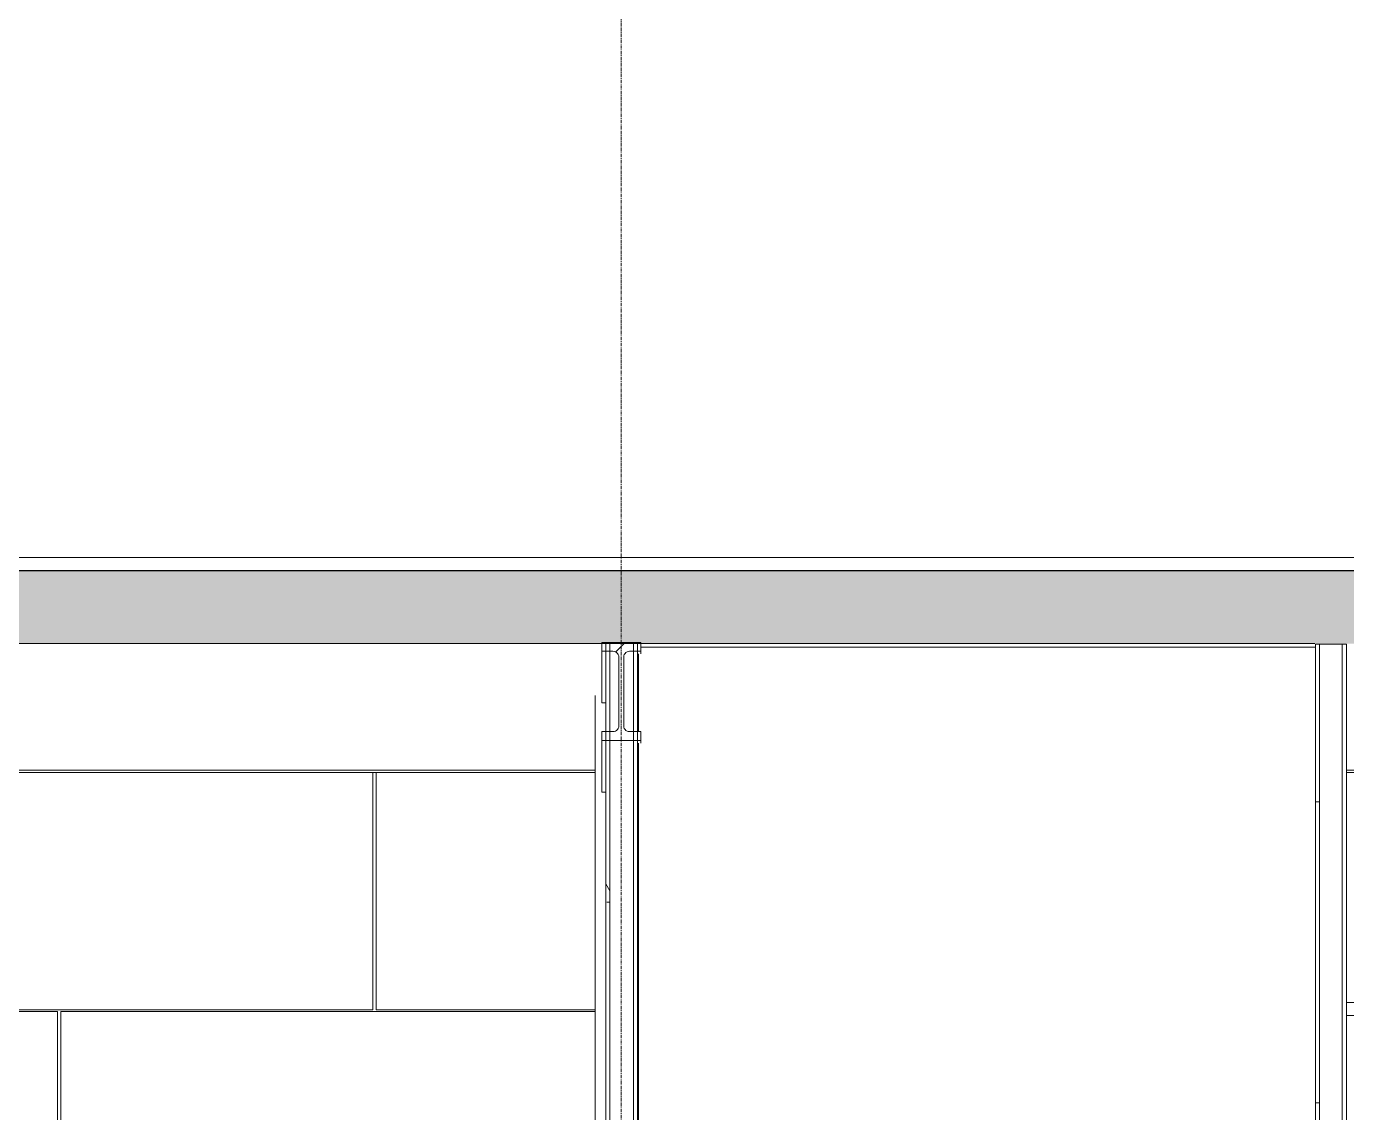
# Model space of a CAD drawing. Header units: inches. Extents: x -23565 to -21, y -324 to 853.
# Drawn here: x -16885.4 to -16683.5, y 81.2 to 247.4 of the extents above; entities that cross this region are included whole.
import ezdxf

# ---------------------------------------------------------------- set-up
doc = ezdxf.new("R2010")
doc.units = ezdxf.units.IN
doc.header["$MEASUREMENT"] = 0
doc.linetypes.add('Grid Line 1_2_', pattern=[0.875, 0.5, -0.125, 0.125, -0.125])
for name, color, linetype, lineweight in [('A-CLNG', 13, 'Continuous', 13), ('A-CLNG-PATT', 13, 'Continuous', 25), ('A-GLAZ-CWMG', 51, 'Continuous', 13), ('A-ROOF', 132, 'Continuous', 13), ('A-WALL', 113, 'Continuous', 13), ('A-WALL-PATT', 111, 'Continuous', 25), ('I-WALL', 2, 'Continuous', 13), ('S-BEAM', 12, 'Continuous', 13), ('S-COLS', 52, 'Continuous', 13), ('S-GRID', 1, 'Continuous', 9)]:
    doc.layers.add(name, color=color, linetype=linetype, lineweight=lineweight)
pattern_1 = [(0, (-33539.073, 67.247), (61.44, 15.36), [2.534, -43.546, 2.534, -43.546, -245.76]), (0, (-33539.073, 67.247), (61.44, 15.36), [-92.16, 2.534, -89.626, 2.534, -43.546, -107.52]), (0, (-33539.073, 67.247), (61.44, 15.36), [-230.4, 2.534, -28.186, 2.534, -74.266]), (120, (-33516.033, 74.927), (-44.02215, 45.528601), [2.534, -43.546, 2.534, -43.546, -245.76]), (120, (-33516.033, 74.927), (-44.02215, 45.528601), [-92.16, 2.534, -89.626, 2.534, -43.546, -107.52]), (120, (-33516.033, 74.927), (-44.02215, 45.528601), [-230.4, 2.534, -28.186, 2.534, -74.266]), (240, (-33508.353, 105.647), (-17.41785, -60.888601), [2.534, -43.546, 2.534, -43.546, -245.76]), (240, (-33508.353, 105.647), (-17.41785, -60.888601), [-92.16, 2.534, -89.626, 2.534, -43.546, -107.52]), (240, (-33508.353, 105.647), (-17.41785, -60.888601), [-230.4, 2.534, -28.186, 2.534, -74.266])]

# ---------------------------------------------------------------- blocks, each defined once
blk = doc.blocks.new('Locker Rooms and Restrooms_rvt-2-Building Section - East_West looking South _ Fitness Center')
at = {"layer": 'A-WALL-PATT', "lineweight": 9}
h = blk.add_hatch(dxfattribs=at)
h.set_pattern_fill('FP_13', color=8, style=0, pattern_type=2)
h.set_pattern_definition(pattern_1)
h.paths.add_polyline_path([(-24137.08, 0), (-24137.08, 152.85), (-24137.7, 152.85), (-24137.7, 0)], flags=0)
at = {"layer": 'A-WALL', "color": 7}
for p, q in [((-24137.08, 0), (-24137.08, 152.85)), ((-24133.58, 0), (-24133.58, 152.85))]:
    blk.add_line(p, q, dxfattribs=at)
at = {"layer": 'I-WALL', "color": 8, "lineweight": 9}
for p, q in [((-24137.7, 152.37), (-24240.86, 152.37)), ((-24241.27, 151.35), (-24241.27, 139.46)), ((-24241.27, 137.7), (-24241.27, 6))]:
    blk.add_line(p, q, dxfattribs=at)
at = {"layer": 'I-WALL', "color": 7}
for p, q in [((-24137.7, 152.85), (-24137.7, 0)), ((-24132.95, 152.85), (-24137.7, 152.85)), ((-24132.95, 39.69), (-24132.95, 152.85))]:
    blk.add_line(p, q, dxfattribs=at)
blk = doc.blocks.new('W-Wide Flange-Column - B2_E-V15-Building Section - East_West looking South _ Fitness Center')
at = {"layer": 'S-COLS', "color": 8, "lineweight": 9}
blk.add_line((-24247.89, 144.99), (-24247.89, 0), dxfattribs=at)
blk = doc.blocks.new('W-Wide Flange - 1_-3_ deep-V22-Building Section - East_West looking South _ Fitness Center')
at = {"layer": 'S-BEAM', "lineweight": 9}
h = blk.add_hatch(dxfattribs=at)
h.set_pattern_fill('FP_12', color=8, style=0, pattern_type=2)
h.set_pattern_definition([(45, (-33539.073, 67.247), (-19.00703, 19.00703), []), (45, (-33539.073, 96.047), (-19.00703, 19.00703), [])])
h.paths.add_polyline_path([(-24240.89, 138.1), (-24240.89, 139.46), (-24242.82, 139.48), (-24243.18, 139.65), (-24243.43, 139.96), (-24243.52, 140.35), (-24243.49, 151.06), (-24243.32, 151.41), (-24243.01, 151.66), (-24242.63, 151.75), (-24240.89, 151.75), (-24240.89, 153.11), (-24246.89, 153.11), (-24246.89, 151.75), (-24244.96, 151.73), (-24244.6, 151.55), (-24244.35, 151.24), (-24244.27, 150.86), (-24244.29, 140.15), (-24244.46, 139.79), (-24244.77, 139.55), (-24245.16, 139.46), (-24246.89, 139.46), (-24246.89, 138.1)], flags=0)
at = {"layer": 'S-BEAM', "color": 7}
for p, q in [((-24240.89, 153.11), (-24246.89, 153.11)), ((-24246.89, 153.11), (-24246.89, 151.75)), ((-24246.89, 151.75), (-24245.16, 151.75)), ((-24242.63, 151.75), (-24240.89, 151.75)), ((-24240.89, 151.75), (-24240.89, 153.11)), ((-24244.27, 150.86), (-24244.27, 140.35)), ((-24243.52, 140.35), (-24243.52, 150.86)), ((-24245.16, 139.46), (-24246.89, 139.46)), ((-24246.89, 139.46), (-24246.89, 138.1)), ((-24240.89, 139.46), (-24242.63, 139.46)), ((-24240.89, 138.1), (-24240.89, 139.46)), ((-24246.89, 138.1), (-24240.89, 138.1))]:
    blk.add_line(p, q, dxfattribs=at)
at = {"layer": 'S-BEAM', "color": 8, "lineweight": 9}
for p, q in [((-24246.89, 143.84), (-24246.89, 151.75)), ((-24240.89, 151.35), (-24240.89, 151.75)), ((-24246.27, 143.84), (-24246.89, 143.84)), ((-24241.27, 143.84), (-24241.39, 143.84)), ((-24246.89, 130.21), (-24246.89, 138.1)), ((-24240.89, 137.7), (-24240.89, 138.1)), ((-24246.27, 130.21), (-24246.89, 130.21)), ((-24241.27, 130.21), (-24241.39, 130.21))]:
    blk.add_line(p, q, dxfattribs=at)
at = {"layer": 'S-BEAM', "color": 7, "flags": 128}
for points in [[(-24245.16, 151.75), (-24244.96, 151.73), (-24244.77, 151.66), (-24244.6, 151.55), (-24244.46, 151.41), (-24244.35, 151.24), (-24244.29, 151.06), (-24244.27, 150.86)], [(-24243.52, 150.86), (-24243.49, 151.06), (-24243.43, 151.24), (-24243.32, 151.41), (-24243.18, 151.55), (-24243.01, 151.66), (-24242.82, 151.73), (-24242.63, 151.75)], [(-24244.27, 140.35), (-24244.29, 140.15), (-24244.35, 139.96), (-24244.46, 139.79), (-24244.6, 139.65), (-24244.77, 139.55), (-24244.96, 139.48), (-24245.16, 139.46)], [(-24242.63, 139.46), (-24242.82, 139.48), (-24243.01, 139.55), (-24243.18, 139.65), (-24243.32, 139.79), (-24243.43, 139.96), (-24243.49, 140.15), (-24243.52, 140.35)]]:
    blk.add_lwpolyline(points, dxfattribs=at)
blk = doc.blocks.new('Rectangular Mullion - Exterior 2_ x 4_5_-769423-Building Section - East_West looking South _ Fitness Center')
at = {"layer": 'A-GLAZ-CWMG', "color": 8, "lineweight": 9}
for p, q in [((-24099.14, 98), (-24132.95, 98)), ((-24132.95, 96), (-24099.14, 96))]:
    blk.add_line(p, q, dxfattribs=at)
blk = doc.blocks.new('W-Wide Flange - W12X19-1732174-Building Section - East_West looking South _ Fitness Center')
at = {"layer": 'S-BEAM', "color": 8, "lineweight": 9}
for p, q in [((-24529.39, 133.58), (-24247.89, 133.58)), ((-24132.95, 133.58), (-23958.39, 133.58)), ((-24529.39, 133.23), (-24247.89, 133.23)), ((-24132.95, 133.23), (-23958.39, 133.23))]:
    blk.add_line(p, q, dxfattribs=at)

msp = doc.modelspace()

# ---------------------------------------------------------------- hatches: boundary and pattern name
at = {"layer": 'A-CLNG-PATT', "lineweight": 9}
h = msp.add_hatch(dxfattribs=at)
h.set_pattern_fill('FP_20', color=8, style=0, pattern_type=2)
h.set_pattern_definition([(161.57, (-33538.113, 68.207), (-7.6802237, -0.0009796), [0, -54.643, 6.067, 0]), (18.43, (-33540.033, 68.207), (-7.6802237, 0.0009796), [0, -54.643, 6.067, 0]), (108.43, (-33538.113, 68.207), (3.8382953, -19.20136532), [18.211, -42.499]), (71.57, (-33540.033, 68.207), (3.8382953, 19.20136532), [18.211, -42.499])])
h.paths.add_polyline_path([(-18822.42795, 152.92201), (-15349.42795, 152.92201), (-15349.42795, 164.05666), (-18822.42795, 164.05666), (-18822.42795, 154.604)], flags=0)
at = {"layer": 'A-WALL-PATT', "lineweight": 9}
h = msp.add_hatch(dxfattribs=at)
h.set_pattern_fill('FP_13', color=8, style=0, pattern_type=2)
h.set_pattern_definition(pattern_1)
h.paths.add_polyline_path([(-16796.17795, 0), (-16796.17795, 152.92201), (-16796.80295, 152.92201), (-16796.80295, 0)], flags=0)
h = msp.add_hatch(dxfattribs=at)
h.set_pattern_fill('FP_13', color=8, style=0, pattern_type=2)
h.set_pattern_definition(pattern_1)
h.paths.add_polyline_path([(-16791.92795, 0), (-16791.92795, 152.92201), (-16792.55295, 152.92201), (-16792.55295, 0)], flags=0)
h = msp.add_hatch(dxfattribs=at)
h.set_pattern_fill('FP_23', color=8, style=0, pattern_type=2)
h.set_pattern_definition([(90, (-31741.85, 241.5), (-193, -193), [48, -145]), (180, (-31741.85, 241.5), (-2e-14, -193), [96, -97]), (270, (-31837.85, 289.5), (-193, -193), [48, -145]), (180, (-31741.85, 289.5), (-2e-14, -193), [96, -97]), (270, (-31838.35, 289.5), (-193, -193), [48, -145]), (180, (-31838.35, 289.5), (-2e-14, -193), [96, -97]), (90, (-31934.35, 241.5), (-193, -193), [48, -145]), (180, (-31838.35, 241.5), (-2e-14, -193), [96, -97]), (90, (-31789.6, 289.75), (-193, -193), [48, -145]), (180, (-31741.48, 289.75), (-2e-14, -193), [48.125, -144.875]), (180, (-31741.48, 337.75), (-2e-14, -193), [48.125, -144.875]), (90, (-31886.1, 289.75), (-193, -193), [48, -145]), (180, (-31790.1, 289.75), (-2e-14, -193), [96, -97]), (270, (-31790.1, 337.75), (-193, -193), [48, -145]), (180, (-31790.1, 337.75), (-2e-14, -193), [96, -97]), (180, (-31886.6, 289.75), (-2e-14, -193), [48, -145]), (270, (-31886.6, 337.75), (-193, -193), [48, -145]), (180, (-31886.6, 337.75), (-2e-14, -193), [48, -145]), (90, (-31741.85, 338), (-193, -193), [48, -145]), (180, (-31741.85, 338), (-2e-14, -193), [96, -97]), (270, (-31837.85, 386), (-193, -193), [48, -145]), (180, (-31741.85, 386), (-2e-14, -193), [96, -97]), (270, (-31838.35, 386), (-193, -193), [48, -145]), (180, (-31838.35, 386), (-2e-14, -193), [96, -97]), (90, (-31934.35, 338), (-193, -193), [48, -145]), (180, (-31838.35, 338), (-2e-14, -193), [96, -97]), (90, (-31789.6, 386.25), (-193, -193), [48, -145]), (180, (-31741.48, 386.25), (-2e-14, -193), [48.125, -144.875]), (180, (-31741.48, 434.25), (-2e-14, -193), [48.125, -144.875]), (90, (-31886.1, 386.25), (-193, -193), [48, -145]), (180, (-31790.1, 386.25), (-2e-14, -193), [96, -97]), (270, (-31790.1, 434.25), (-193, -193), [48, -145]), (180, (-31790.1, 434.25), (-2e-14, -193), [96, -97]), (180, (-31886.6, 386.25), (-2e-14, -193), [48, -145]), (270, (-31886.6, 434.25), (-193, -193), [48, -145]), (180, (-31886.6, 434.25), (-2e-14, -193), [48, -145])])
h.paths.add_polyline_path([(-17515.99045, 0), (-17377.42795, 0), (-17377.42795, 104), (-17515.99045, 104), (-17515.99045, 76.46)], flags=0)
h.paths.add_polyline_path([(-17180.42795, 0), (-17087.92795, 0), (-17087.92795, 1.41977), (-17180.42795, 46.76105), (-17180.42795, 37.388)], flags=0)
h.paths.add_polyline_path([(-17186.42795, 0), (-17186.42795, 49.72663), (-17228.68479, 70.43179), (-17369.42795, 1.32044), (-17369.42795, 0), (-17216.20935, 0)], flags=0)
h.paths.add_polyline_path([(-16798.42795, 0), (-16798.42795, 133.22708), (-17079.92795, 133.22708), (-17079.92795, 0), (-16808.94095, 0)], flags=0)
h.paths.add_polyline_path([(-17369.42795, 2.52162), (-17229.82001, 71.00717), (-17297.09398, 104), (-17369.42795, 104), (-17369.42795, 2.60867)], flags=0)
h.paths.add_polyline_path([(-17087.92795, 2.53356), (-17087.92795, 133.22708), (-17100.64217, 133.22708), (-17180.42795, 94.09815), (-17180.42795, 47.89786), (-17089.28686, 3.2)], flags=0)
h.paths.add_polyline_path([(-17186.42795, 50.84041), (-17186.42795, 91.1556), (-17227.53026, 70.998), (-17194.9612, 55.02533)], flags=0)
h.paths.add_polyline_path([(-17228.66579, 71.5549), (-17186.42795, 92.26938), (-17186.42795, 104), (-17294.82292, 104), (-17228.70882, 71.576)], flags=0)
h.paths.add_polyline_path([(-17180.42795, 95.21193), (-17102.91323, 133.22708), (-17180.42795, 133.22708), (-17180.42795, 95.996)], flags=0)
h.paths.add_polyline_path([(-17265.1467, 108.25), (-17186.42795, 108.25), (-17186.42795, 133.22708), (-17354.41835, 133.22708), (-17303.48887, 108.25), (-17282.69307, 108.25)], flags=0)
h.paths.add_polyline_path([(-17377.42795, 108.25), (-17377.42795, 133.22708), (-17515.99045, 133.22708), (-17515.99045, 108.25), (-17440.61045, 108.25)], flags=0)
h.paths.add_polyline_path([(-17369.42795, 108.25), (-17305.75993, 108.25), (-17356.68941, 133.22708), (-17369.42795, 133.22708), (-17369.42795, 115.532)], flags=0)

# ---------------------------------------------------------------- linework, layer by layer
at = {"layer": 'A-CLNG', "color": 7}
for p, q in [((-15357.92795, 164.05666), (-18822.42795, 164.05666)), ((-17180.42795, 152.92201), (-16796.80295, 152.92201)), ((-16791.92795, 152.92201), (-16688.30295, 152.92201))]:
    msp.add_line(p, q, dxfattribs=at)
at = {"layer": 'A-ROOF', "color": 7}
for p, q in [((-15361.67795, 166.1209), (-18823.17795, 166.1209)), ((-18822.42795, 164.11916), (-15361.67795, 164.11916))]:
    msp.add_line(p, q, dxfattribs=at)
at = {"layer": 'A-WALL', "color": 7}
for p, q in [((-16791.92795, 152.92201), (-16796.80295, 152.92201)), ((-16796.17795, 0), (-16796.17795, 152.92201)), ((-16792.55295, 0), (-16792.55295, 152.92201))]:
    msp.add_line(p, q, dxfattribs=at)
at = {"layer": 'I-WALL', "color": 7}
for p, q in [((-16796.80295, 152.92201), (-16796.80295, 0)), ((-16791.92795, 0), (-16791.92795, 152.92201))]:
    msp.add_line(p, q, dxfattribs=at)
at = {"layer": 'S-GRID', "linetype": 'Grid Line 1_2_'}
msp.add_line((-16794.42795, -273.16081), (-16794.42795, 671.89181), dxfattribs=at)
msp.add_line((-16794.42795, -273.16081), (-16794.42795, 671.89181), dxfattribs=at)

# ---------------------------------------------------------------- block references
at = {"color": 250, "lineweight": 5}
msp.add_blockref('Locker Rooms and Restrooms_rvt-2-Building Section - East_West looking South _ Fitness Center', (7449.46227, 0), dxfattribs=at)
at = {"layer": 'A-GLAZ-CWMG', "color": 8, "lineweight": 9}
msp.add_blockref('Rectangular Mullion - Exterior 2_ x 4_5_-769423-Building Section - East_West looking South _ Fitness Center', (7449.46227, 0), dxfattribs=at)
at = {"layer": 'S-BEAM', "color": 8, "lineweight": 9}
for name in ['W-Wide Flange - 1_-3_ deep-V22-Building Section - East_West looking South _ Fitness Center', 'W-Wide Flange - W12X19-1732174-Building Section - East_West looking South _ Fitness Center']:
    msp.add_blockref(name, (7449.46227, 0), dxfattribs=at)
at = {"layer": 'S-COLS', "color": 8, "lineweight": 9}
msp.add_blockref('W-Wide Flange-Column - B2_E-V15-Building Section - East_West looking South _ Fitness Center', (7449.46227, 0), dxfattribs=at)

doc.saveas('drawing.dxf')
